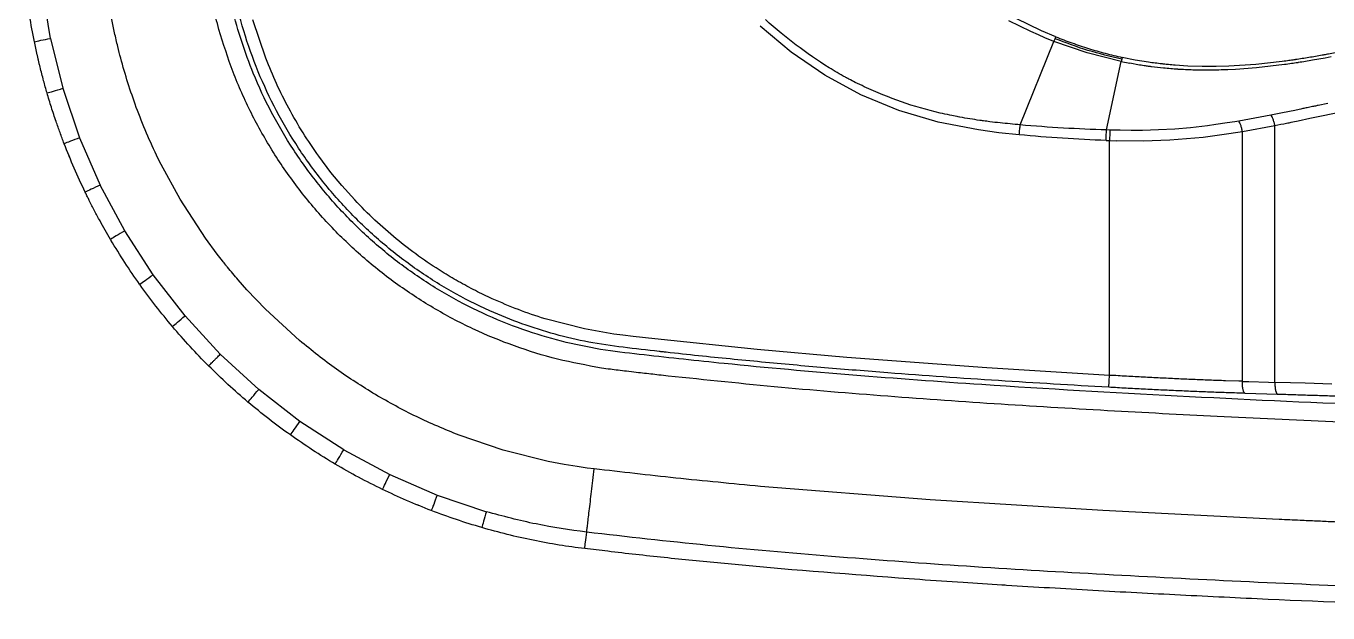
# Model space of a CAD drawing. Extents: x -51 to 27, y -13 to 136.
# Drawn here: x -49.68 to -34.31, y 5.97 to 12.9 of the extents above; entities that cross this region are included whole.
import ezdxf

# ---------------------------------------------------------------- set-up
doc = ezdxf.new("R2010")
doc.units = 0
doc.header["$MEASUREMENT"] = 0
doc.layers.add('GEOMETRY', color=2, linetype='Continuous', lineweight=25)

# ---------------------------------------------------------------- blocks, each defined once
blk = doc.blocks.new('2026 MONTERREY-BLOOM')
at = {"layer": 'GEOMETRY'}
for p, q in [((-37.709, -70.957), (-37.805, -70.364)), ((-35.168, -71.192), (-35.319, -70.739)), ((-28.963, -71.118), (-29.331, -70.812)), ((-26.135, -70.876), (-26.395, -70.749)), ((-26.008, -70.866), (-26.309, -70.721)), ((-25.839, -70.938), (-26.008, -70.866)), ((-37.709, -70.957), (-37.563, -71.547)), ((-28.907, -71.036), (-29.083, -70.896)), ((-26.26, -71.979), (-25.861, -70.992)), ((-26.044, -70.916), (-26.135, -70.876)), ((-25.968, -70.949), (-26.044, -70.916)), ((-25.861, -70.992), (-25.968, -70.949)), ((-25.861, -70.992), (-25.849, -70.961)), ((-25.471, -71.128), (-25.861, -70.992)), ((-25.849, -70.961), (-25.839, -70.938)), ((-28.565, -71.391), (-28.963, -71.118)), ((-25.067, -71.231), (-25.471, -71.128)), ((-22.588, -71.176), (-22.658, -71.189)), ((-25.241, -72.039), (-25.067, -71.231)), ((-25.061, -71.203), (-25.067, -71.231)), ((-25.067, -71.231), (-24.967, -71.251)), ((-25.056, -71.182), (-25.061, -71.203)), ((-24.901, -71.213), (-25.056, -71.182)), ((-24.851, -71.272), (-24.967, -71.251)), ((-24.744, -71.239), (-24.901, -71.213)), ((-24.279, -71.284), (-24.429, -71.274)), ((-24.112, -71.289), (-24.279, -71.284)), ((-23.945, -71.289), (-24.112, -71.289)), ((-23.796, -71.285), (-23.945, -71.289)), ((-23.716, -71.323), (-23.81, -71.328)), ((-23.479, -71.265), (-23.796, -71.285)), ((-23.469, -71.305), (-23.716, -71.323)), ((-23.165, -71.23), (-23.479, -71.265)), ((-23.14, -71.267), (-23.469, -71.305)), ((-22.658, -71.189), (-22.808, -71.216)), ((-28.141, -71.623), (-28.565, -71.391)), ((-37.563, -71.547), (-37.366, -72.131)), ((-27.694, -71.808), (-28.141, -71.623)), ((-22.626, -71.726), (-22.74, -71.749)), ((-27.229, -71.946), (-27.694, -71.808)), ((-23.725, -71.941), (-23.815, -71.955)), ((-23.68, -71.933), (-23.725, -71.941)), ((-23.3, -71.864), (-23.68, -71.933)), ((-23.161, -71.836), (-23.3, -71.864)), ((-23.019, -71.807), (-23.161, -71.836)), ((-22.839, -71.905), (-22.976, -71.934)), ((-22.703, -71.876), (-22.839, -71.905)), ((-22.433, -71.82), (-22.703, -71.876)), ((-26.753, -72.039), (-27.229, -71.946)), ((-26.512, -72.071), (-26.753, -72.039)), ((-26.271, -72.096), (-26.512, -72.071)), ((-25.202, -72.04), (-25.241, -72.039)), ((-25.081, -72.043), (-25.202, -72.04)), ((-24.949, -72.044), (-25.081, -72.043)), ((-24.868, -72.045), (-24.949, -72.044)), ((-24.817, -72.044), (-24.868, -72.045)), ((-24.626, -72.039), (-24.817, -72.044)), ((-24.433, -72.029), (-24.626, -72.039)), ((-24.248, -72.013), (-24.433, -72.029)), ((-24.05, -71.99), (-24.248, -72.013)), ((-23.879, -72.098), (-24.1, -72.127)), ((-23.951, -71.976), (-24.05, -71.99)), ((-23.815, -71.955), (-23.951, -71.976)), ((-23.636, -72.06), (-23.879, -72.098)), ((-23.253, -71.99), (-23.636, -72.06)), ((-23.636, -75.008), (-23.636, -72.06)), ((-23.253, -75.02), (-23.253, -71.99)), ((-37.366, -72.131), (-37.124, -72.689)), ((-25.245, -72.163), (-25.206, -72.164)), ((-25.206, -74.937), (-25.206, -72.164)), ((-25.206, -72.164), (-25.122, -72.166)), ((-24.809, -72.17), (-25.122, -72.166)), ((-24.495, -72.16), (-24.809, -72.17)), ((-24.1, -72.127), (-24.495, -72.16)), ((-37.488, -72.349), (-37.494, -72.335)), ((-37.483, -72.361), (-37.488, -72.349)), ((-36.405, -72.445), (-36.441, -72.373)), ((-34.398, -72.541), (-34.542, -72.35)), ((-36.18, -72.858), (-36.405, -72.445)), ((-34.27, -72.696), (-34.398, -72.541)), ((-36.834, -73.231), (-37.124, -72.689)), ((-34.117, -72.866), (-34.27, -72.696)), ((-35.88, -73.318), (-36.18, -72.858)), ((-36.498, -73.748), (-36.834, -73.231)), ((-35.741, -73.506), (-35.88, -73.318)), ((-37.002, -73.331), (-36.997, -73.339)), ((-36.121, -74.234), (-36.498, -73.748)), ((-36.658, -73.861), (-36.653, -73.868)), ((-35.39, -73.926), (-35.494, -73.809)), ((-35.172, -74.155), (-35.39, -73.926)), ((-35.705, -74.687), (-36.121, -74.234)), ((-34.768, -74.527), (-35.172, -74.155)), ((-31.405, -74.389), (-31.871, -74.269)), ((-31.059, -74.449), (-31.405, -74.389)), ((-30.951, -74.463), (-31.059, -74.449)), ((-30.828, -74.477), (-30.951, -74.463)), ((-30.574, -74.507), (-30.828, -74.477)), ((-29.366, -74.633), (-30.574, -74.507)), ((-35.251, -75.104), (-35.705, -74.687)), ((-28.307, -74.727), (-29.366, -74.633)), ((-26.652, -74.849), (-28.307, -74.727)), ((-25.206, -74.937), (-26.652, -74.849)), ((-23.677, -75.007), (-23.834, -75.001)), ((-23.636, -75.008), (-23.561, -75.01)), ((-23.561, -75.01), (-23.328, -75.018)), ((-23.328, -75.018), (-23.253, -75.02)), ((-34.765, -75.482), (-35.251, -75.104)), ((-23.22, -75.162), (-23.604, -75.15)), ((-23.069, -75.026), (-23.253, -75.02)), ((-22.896, -75.031), (-23.069, -75.026)), ((-22.582, -75.041), (-22.896, -75.031)), ((-34.248, -75.817), (-34.765, -75.482)), ((-32.365, -75.821), (-32.884, -75.645)), ((-34.248, -75.817), (-33.705, -76.109)), ((-31.833, -75.954), (-32.365, -75.821)), ((-31.645, -75.99), (-31.833, -75.954)), ((-31.491, -76.015), (-31.645, -75.99)), ((-31.373, -76.032), (-31.491, -76.015)), ((-31.289, -76.042), (-31.373, -76.032)), ((-33.705, -76.109), (-33.143, -76.352)), ((-27.325, -76.408), (-29.326, -76.248)), ((-33.143, -76.352), (-32.563, -76.548)), ((-33.364, -76.473), (-33.376, -76.468)), ((-33.35, -76.479), (-33.364, -76.473)), ((-25.283, -76.535), (-27.325, -76.408)), ((-23.201, -76.64), (-25.283, -76.535))]:
    blk.add_line(p, q, dxfattribs=at)
for points, knots in [([(-19.803, -75.376), (-20.573, -75.349), (-22.107, -75.294), (-24.41, -75.186), (-26.452, -75.069), (-28.236, -74.939), (-29.41, -74.834), (-30.231, -74.749), (-30.697, -74.696), (-31.162, -74.645), (-31.622, -74.554), (-32.088, -74.419), (-32.552, -74.237), (-33.007, -74.006), (-33.438, -73.733), (-33.841, -73.421), (-34.212, -73.071), (-34.549, -72.688), (-34.848, -72.275), (-35.107, -71.835), (-35.307, -71.406), (-35.457, -70.996), (-35.566, -70.611), (-35.646, -70.224), (-35.695, -69.825), (-35.741, -69.423), (-35.838, -68.516), (-35.959, -67.183), (-36.084, -65.416), (-36.197, -63.463), (-36.301, -61.258), (-36.394, -58.796), (-36.468, -56.328), (-36.527, -53.85), (-36.577, -51.038), (-36.616, -47.895), (-36.637, -44.561), (-36.642, -42.225), (-36.643, -40.887), (-36.643, -40.406), (-36.643, -39.926), (-36.643, -39.452), (-36.643, -39.139), (-36.643, -38.985)], [0, 0, 0, 0, 0.0467709, 0.0932958, 0.1400933, 0.1710351, 0.2019709, 0.2116866, 0.2211975, 0.2304811, 0.2400742, 0.2496538, 0.2599664, 0.2702825, 0.2805986, 0.2909143, 0.3012298, 0.311545, 0.3218607, 0.3321766, 0.3424925, 0.3505825, 0.3586781, 0.3667695, 0.3746051, 0.3831066, 0.3913525, 0.429977, 0.4644608, 0.4989699, 0.5488683, 0.598565, 0.6486664, 0.6988989, 0.7491594, 0.8195402, 0.8898842, 0.9517621, 0.9614858, 0.9712096, 0.9809334, 0.9906576, 1, 1, 1, 1]), ([(-30.523, -74.655), (-30.666, -74.64), (-30.943, -74.609), (-31.356, -74.55), (-31.754, -74.456), (-32.145, -74.333), (-32.556, -74.167), (-32.983, -73.951), (-33.415, -73.676), (-33.818, -73.361), (-34.19, -73.008), (-34.525, -72.622), (-34.822, -72.205), (-35.077, -71.761), (-35.289, -71.294), (-35.454, -70.809), (-35.574, -70.312), (-35.637, -69.805), (-35.736, -68.927), (-35.857, -67.673), (-35.982, -66.044), (-36.084, -64.413), (-36.17, -62.781), (-36.218, -61.693), (-36.242, -61.149)], [0, 0, 0, 0, 0.026258, 0.051251, 0.076249, 0.101243, 0.126236, 0.157471, 0.188706, 0.219945, 0.251183, 0.282414, 0.31364, 0.344867, 0.3761, 0.407343, 0.438702, 0.46966, 0.500856, 0.600698, 0.700533, 0.800357, 0.900182, 1, 1, 1, 1]), ([(-35.722, -70.851), (-35.746, -70.76), (-35.794, -70.578), (-35.836, -70.369), (-35.86, -70.227), (-35.871, -70.156), (-35.881, -70.086), (-35.889, -70.021), (-35.897, -69.951), (-35.903, -69.904), (-35.906, -69.877)], [0, 0, 0, 0, 0.285114, 0.569873, 0.644011, 0.71791, 0.787579, 0.85814, 0.917489, 1, 1, 1, 1]), ([(-37.9, -70.996), (-37.92, -70.894), (-37.959, -70.691), (-37.986, -70.487), (-37.999, -70.387)], [0, 0, 0, 0, 0.507001, 1, 1, 1, 1]), ([(-36.881, -71.19), (-36.893, -71.145), (-36.919, -71.045), (-36.953, -70.894), (-36.986, -70.735), (-37.014, -70.581), (-37.037, -70.427), (-37.051, -70.325), (-37.057, -70.274)], [0, 0, 0, 0, 0.149401, 0.331052, 0.500007, 0.669289, 0.834031, 1, 1, 1, 1]), ([(-31.204, -74.851), (-31.378, -74.819), (-31.726, -74.755), (-32.234, -74.597), (-32.726, -74.395), (-33.196, -74.146), (-33.641, -73.854), (-34.055, -73.521), (-34.437, -73.15), (-34.781, -72.744), (-35.085, -72.308), (-35.345, -71.844), (-35.563, -71.359), (-35.669, -71.02), (-35.722, -70.851)], [0, 0, 0, 0, 0.083293, 0.166626, 0.249922, 0.333247, 0.416617, 0.499939, 0.583259, 0.666624, 0.749951, 0.833267, 0.916643, 1, 1, 1, 1]), ([(-29.083, -70.896), (-29.114, -70.87), (-29.177, -70.818), (-29.238, -70.763), (-29.268, -70.736)], [0, 0, 0, 0, 0.499883, 1, 1, 1, 1]), ([(-37.9, -70.996), (-37.878, -70.991), (-37.833, -70.982), (-37.75, -70.965), (-37.709, -70.957)], [0, 0, 0, 0, 0.50003, 1, 1, 1, 1]), ([(-37.867, -71.15), (-37.873, -71.124), (-37.884, -71.073), (-37.895, -71.022), (-37.9, -70.996)], [0, 0, 0, 0, 0.500097, 1, 1, 1, 1]), ([(-25.061, -71.203), (-25.195, -71.171), (-25.462, -71.107), (-25.72, -71.01), (-25.849, -70.961)], [0, 0, 0, 0, 0.499966, 1, 1, 1, 1]), ([(-25.839, -70.938), (-25.776, -70.963), (-25.649, -71.013), (-25.518, -71.055), (-25.453, -71.076)], [0, 0, 0, 0, 0.496035, 1, 1, 1, 1]), ([(-37.851, -71.223), (-37.853, -71.21), (-37.859, -71.186), (-37.865, -71.162), (-37.867, -71.15)], [0, 0, 0, 0, 0.500041, 1, 1, 1, 1]), ([(-28.101, -71.528), (-28.137, -71.511), (-28.198, -71.482), (-28.265, -71.447), (-28.299, -71.429), (-28.308, -71.424), (-28.311, -71.422), (-28.316, -71.42), (-28.386, -71.382), (-28.591, -71.264), (-28.779, -71.128), (-28.907, -71.036)], [0, 0, 0, 0, 0.1250267, 0.2155717, 0.2398225, 0.2466914, 0.2488117, 0.2500557, 0.2650971, 0.5000926, 1, 1, 1, 1]), ([(-25.453, -71.076), (-25.387, -71.096), (-25.256, -71.136), (-25.123, -71.166), (-25.056, -71.182)], [0, 0, 0, 0, 0.498707, 1, 1, 1, 1]), ([(-22.541, -71.127), (-22.567, -71.132), (-22.611, -71.141), (-22.661, -71.15), (-22.686, -71.155), (-22.693, -71.156), (-22.747, -71.166), (-22.8, -71.175), (-22.852, -71.184)], [0, 0, 0, 0, 0.250005, 0.429069, 0.478052, 0.492407, 0.500004, 1, 1, 1, 1]), ([(-37.833, -71.295), (-37.836, -71.283), (-37.842, -71.259), (-37.848, -71.235), (-37.851, -71.223)], [0, 0, 0, 0, 0.500035, 1, 1, 1, 1]), ([(-37.791, -71.457), (-37.798, -71.43), (-37.813, -71.376), (-37.826, -71.322), (-37.833, -71.295)], [0, 0, 0, 0, 0.500051, 1, 1, 1, 1]), ([(-36.697, -71.772), (-36.731, -71.676), (-36.799, -71.484), (-36.854, -71.288), (-36.881, -71.19)], [0, 0, 0, 0, 0.499999, 1, 1, 1, 1]), ([(-34.897, -71.782), (-34.947, -71.686), (-35.046, -71.494), (-35.127, -71.293), (-35.168, -71.192)], [0, 0, 0, 0, 0.499927, 1, 1, 1, 1]), ([(-24.568, -71.308), (-24.616, -71.303), (-24.664, -71.298), (-24.718, -71.291), (-24.741, -71.288), (-24.787, -71.281), (-24.827, -71.275), (-24.851, -71.272)], [0, 0, 0, 0, 0.499993, 0.50896, 0.574012, 0.749997, 1, 1, 1, 1]), ([(-24.429, -71.274), (-24.455, -71.272), (-24.501, -71.268), (-24.551, -71.263), (-24.576, -71.26), (-24.584, -71.259), (-24.639, -71.253), (-24.692, -71.246), (-24.744, -71.239)], [0, 0, 0, 0, 0.250004, 0.429552, 0.478419, 0.492624, 0.50001, 1, 1, 1, 1]), ([(-24.221, -71.331), (-24.279, -71.328), (-24.339, -71.326), (-24.425, -71.321), (-24.483, -71.316), (-24.54, -71.311), (-24.568, -71.308)], [0, 0, 0, 0, 0.499993, 0.512632, 0.749996, 1, 1, 1, 1]), ([(-23.81, -71.328), (-23.879, -71.33), (-24.016, -71.335), (-24.153, -71.332), (-24.221, -71.331)], [0, 0, 0, 0, 0.500001, 1, 1, 1, 1]), ([(-22.852, -71.184), (-22.904, -71.192), (-22.956, -71.2), (-23.008, -71.208), (-23.008, -71.208), (-23.008, -71.208), (-23.01, -71.209), (-23.017, -71.21), (-23.042, -71.213), (-23.093, -71.221), (-23.138, -71.227), (-23.165, -71.23)], [0, 0, 0, 0, 0.499997, 0.500037, 0.500338, 0.50116, 0.504252, 0.516219, 0.563294, 0.749999, 1, 1, 1, 1]), ([(-22.808, -71.216), (-22.863, -71.225), (-22.922, -71.235), (-23.005, -71.248), (-23.06, -71.256), (-23.113, -71.263), (-23.14, -71.267)], [0, 0, 0, 0, 0.499998, 0.526481, 0.749999, 1, 1, 1, 1]), ([(-37.751, -71.602), (-37.757, -71.578), (-37.771, -71.53), (-37.785, -71.481), (-37.791, -71.457)], [0, 0, 0, 0, 0.500008, 1, 1, 1, 1]), ([(-37.751, -71.602), (-37.729, -71.596), (-37.685, -71.583), (-37.604, -71.559), (-37.563, -71.547)], [0, 0, 0, 0, 0.50003, 1, 1, 1, 1]), ([(-37.644, -71.938), (-37.663, -71.883), (-37.7, -71.771), (-37.734, -71.658), (-37.751, -71.602)], [0, 0, 0, 0, 0.49988, 1, 1, 1, 1]), ([(-27.206, -71.839), (-27.36, -71.799), (-27.666, -71.719), (-27.956, -71.592), (-28.101, -71.528)], [0, 0, 0, 0, 0.500011, 1, 1, 1, 1]), ([(-36.441, -72.373), (-36.487, -72.275), (-36.58, -72.077), (-36.658, -71.874), (-36.697, -71.772)], [0, 0, 0, 0, 0.5, 1, 1, 1, 1]), ([(-34.542, -72.35), (-34.606, -72.258), (-34.733, -72.074), (-34.842, -71.88), (-34.897, -71.782)], [0, 0, 0, 0, 0.499971, 1, 1, 1, 1]), ([(-22.873, -71.777), (-22.881, -71.778), (-22.906, -71.783), (-22.954, -71.793), (-22.995, -71.802), (-23.019, -71.807)], [0, 0, 0, 0, 0.16679, 0.500002, 1, 1, 1, 1]), ([(-22.74, -71.749), (-22.748, -71.751), (-22.77, -71.755), (-22.814, -71.765), (-22.851, -71.772), (-22.873, -71.777)], [0, 0, 0, 0, 0.1668054, 0.4999969, 1, 1, 1, 1]), ([(-37.549, -72.201), (-37.565, -72.157), (-37.598, -72.07), (-37.629, -71.982), (-37.644, -71.938)], [0, 0, 0, 0, 0.4998283, 1, 1, 1, 1]), ([(-26.737, -71.926), (-26.815, -71.914), (-26.895, -71.902), (-26.985, -71.885), (-27.024, -71.878), (-27.101, -71.862), (-27.168, -71.847), (-27.206, -71.839)], [0, 0, 0, 0, 0.499987, 0.507941, 0.571764, 0.749995, 1, 1, 1, 1]), ([(-26.26, -71.979), (-26.339, -71.971), (-26.459, -71.96), (-26.603, -71.944), (-26.683, -71.933), (-26.722, -71.928), (-26.737, -71.926)], [0, 0, 0, 0, 0.499999, 0.749999, 0.910092, 1, 1, 1, 1]), ([(-23.636, -72.06), (-23.639, -72.046), (-23.644, -72.019), (-23.655, -71.982), (-23.667, -71.951), (-23.676, -71.939), (-23.68, -71.933)], [0, 0, 0, 0, 0.25, 0.499999, 0.750011, 1, 1, 1, 1]), ([(-23.253, -71.99), (-23.255, -71.977), (-23.261, -71.949), (-23.273, -71.912), (-23.286, -71.882), (-23.295, -71.87), (-23.3, -71.864)], [0, 0, 0, 0, 0.249994, 0.500001, 0.749999, 1, 1, 1, 1]), ([(-22.976, -71.934), (-23.005, -71.94), (-23.051, -71.949), (-23.143, -71.968), (-23.206, -71.981), (-23.253, -71.99)], [0, 0, 0, 0, 0.316187, 0.5000002, 1, 1, 1, 1]), ([(-26.271, -72.096), (-26.27, -72.084), (-26.268, -72.061), (-26.265, -72.028), (-26.262, -71.999), (-26.26, -71.986), (-26.26, -71.979)], [0, 0, 0, 0, 0.249995, 0.5, 0.750005, 1, 1, 1, 1]), ([(-25.245, -72.163), (-25.417, -72.156), (-25.759, -72.141), (-26.101, -72.111), (-26.271, -72.096)], [0, 0, 0, 0, 0.500833, 1, 1, 1, 1]), ([(-25.241, -72.039), (-25.411, -72.033), (-25.751, -72.02), (-26.09, -71.993), (-26.26, -71.979)], [0, 0, 0, 0, 0.498695, 1, 1, 1, 1]), ([(-37.366, -72.131), (-37.406, -72.146), (-37.484, -72.176), (-37.527, -72.193), (-37.549, -72.201)], [0, 0, 0, 0, 0.49997, 1, 1, 1, 1]), ([(-37.3, -72.774), (-37.345, -72.68), (-37.433, -72.491), (-37.51, -72.298), (-37.549, -72.201)], [0, 0, 0, 0, 0.499927, 1, 1, 1, 1]), ([(-37.124, -72.689), (-37.162, -72.707), (-37.238, -72.744), (-37.28, -72.764), (-37.3, -72.774)], [0, 0, 0, 0, 0.49997, 1, 1, 1, 1]), ([(-37.296, -72.784), (-37.296, -72.782), (-37.298, -72.779), (-37.3, -72.775), (-37.3, -72.774)], [0, 0, 0, 0, 0.5, 1, 1, 1, 1]), ([(-37.274, -72.828), (-37.277, -72.821), (-37.285, -72.806), (-37.292, -72.791), (-37.296, -72.784)], [0, 0, 0, 0, 0.5, 1, 1, 1, 1]), ([(-37.252, -72.872), (-37.255, -72.865), (-37.263, -72.85), (-37.27, -72.836), (-37.274, -72.828)], [0, 0, 0, 0, 0.5, 1, 1, 1, 1]), ([(-33.629, -73.324), (-33.714, -73.251), (-33.884, -73.107), (-34.04, -72.947), (-34.117, -72.866)], [0, 0, 0, 0, 0.50001, 1, 1, 1, 1]), ([(-37.125, -73.113), (-37.147, -73.074), (-37.19, -72.994), (-37.231, -72.913), (-37.252, -72.872)], [0, 0, 0, 0, 0.500002, 1, 1, 1, 1]), ([(-37.002, -73.331), (-37.023, -73.295), (-37.065, -73.223), (-37.105, -73.15), (-37.125, -73.113)], [0, 0, 0, 0, 0.500003, 1, 1, 1, 1]), ([(-36.834, -73.231), (-36.87, -73.253), (-36.943, -73.296), (-36.982, -73.319), (-37.002, -73.331)], [0, 0, 0, 0, 0.49997, 1, 1, 1, 1]), ([(-33.086, -73.714), (-33.179, -73.654), (-33.367, -73.532), (-33.542, -73.393), (-33.629, -73.324)], [0, 0, 0, 0, 0.500017, 1, 1, 1, 1]), ([(-36.658, -73.861), (-36.717, -73.776), (-36.835, -73.605), (-36.943, -73.428), (-36.997, -73.339)], [0, 0, 0, 0, 0.500006, 1, 1, 1, 1]), ([(-35.494, -73.809), (-35.537, -73.76), (-35.586, -73.702), (-35.647, -73.626), (-35.688, -73.575), (-35.721, -73.532), (-35.741, -73.506)], [0, 0, 0, 0, 0.499993, 0.583695, 0.750001, 1, 1, 1, 1]), ([(-36.658, -73.861), (-36.639, -73.848), (-36.602, -73.821), (-36.533, -73.772), (-36.499, -73.748)], [0, 0, 0, 0, 0.50003, 1, 1, 1, 1]), ([(-32.493, -74.033), (-32.526, -74.017), (-32.593, -73.986), (-32.694, -73.936), (-32.794, -73.884), (-32.894, -73.829), (-32.991, -73.773), (-33.054, -73.734), (-33.086, -73.714)], [0, 0, 0, 0, 0.165766, 0.329338, 0.499999, 0.670122, 0.83334, 1, 1, 1, 1]), ([(-36.271, -74.36), (-36.337, -74.28), (-36.469, -74.12), (-36.592, -73.952), (-36.653, -73.868)], [0, 0, 0, 0, 0.500002, 1, 1, 1, 1]), ([(-31.871, -74.269), (-31.977, -74.235), (-32.187, -74.166), (-32.391, -74.077), (-32.493, -74.033)], [0, 0, 0, 0, 0.4999632, 1, 1, 1, 1]), ([(-36.271, -74.36), (-36.253, -74.345), (-36.218, -74.316), (-36.154, -74.261), (-36.121, -74.234)], [0, 0, 0, 0, 0.50003, 1, 1, 1, 1]), ([(-35.843, -74.826), (-35.916, -74.75), (-36.064, -74.6), (-36.202, -74.44), (-36.271, -74.36)], [0, 0, 0, 0, 0.499995, 1, 1, 1, 1]), ([(-33.874, -75.164), (-34.029, -75.067), (-34.341, -74.874), (-34.625, -74.643), (-34.768, -74.527)], [0, 0, 0, 0, 0.499999, 1, 1, 1, 1]), ([(-35.843, -74.826), (-35.839, -74.822), (-35.831, -74.814), (-35.817, -74.8), (-35.798, -74.781), (-35.774, -74.756), (-35.744, -74.726), (-35.718, -74.701), (-35.705, -74.687)], [0, 0, 0, 0, 0.120784, 0.259925, 0.417419, 0.593258, 0.787443, 1, 1, 1, 1]), ([(-30.439, -74.665), (-30.453, -74.663), (-30.481, -74.66), (-30.509, -74.657), (-30.523, -74.655)], [0, 0, 0, 0, 0.498403, 1, 1, 1, 1]), ([(-25.214, -75.078), (-25.648, -75.053), (-26.519, -75.002), (-27.513, -74.932), (-28.196, -74.878), (-28.569, -74.847), (-28.942, -74.815), (-29.314, -74.78), (-29.685, -74.744), (-30.061, -74.706), (-30.312, -74.679), (-30.439, -74.665)], [0, 0, 0, 0, 0.249238, 0.498876, 0.570233, 0.641575, 0.712889, 0.784165, 0.855403, 0.926609, 1, 1, 1, 1]), ([(-35.378, -75.254), (-35.457, -75.185), (-35.617, -75.047), (-35.767, -74.9), (-35.843, -74.826)], [0, 0, 0, 0, 0.500005, 1, 1, 1, 1]), ([(-30.501, -74.936), (-30.533, -74.932), (-30.598, -74.925), (-30.695, -74.914), (-30.799, -74.902), (-30.903, -74.89), (-31.005, -74.878), (-31.103, -74.866), (-31.169, -74.856), (-31.204, -74.851)], [0, 0, 0, 0, 0.1376, 0.276093, 0.415479, 0.581846, 0.718217, 0.851531, 1, 1, 1, 1]), ([(-19.811, -75.593), (-20.265, -75.577), (-21.156, -75.545), (-22.503, -75.49), (-23.828, -75.429), (-25.161, -75.36), (-26.486, -75.281), (-27.825, -75.187), (-29.164, -75.077), (-30.055, -74.983), (-30.501, -74.936)], [0, 0, 0, 0, 0.12734, 0.249706, 0.377586, 0.498566, 0.623763, 0.749122, 0.874577, 1, 1, 1, 1]), ([(-25.214, -75.078), (-25.213, -75.075), (-25.213, -75.069), (-25.211, -75.036), (-25.209, -74.991), (-25.207, -74.955), (-25.206, -74.937)], [0, 0, 0, 0, 0.249988, 0.500002, 0.749985, 1, 1, 1, 1]), ([(-24.805, -74.959), (-24.871, -74.955), (-25.005, -74.948), (-25.138, -74.94), (-25.206, -74.937)], [0, 0, 0, 0, 0.4970585, 1, 1, 1, 1]), ([(-24.413, -74.978), (-24.478, -74.975), (-24.608, -74.969), (-24.739, -74.962), (-24.805, -74.959)], [0, 0, 0, 0, 0.498684, 1, 1, 1, 1]), ([(-24.026, -74.994), (-24.09, -74.992), (-24.218, -74.987), (-24.348, -74.981), (-24.413, -74.978)], [0, 0, 0, 0, 0.500905, 1, 1, 1, 1]), ([(-23.834, -75.001), (-23.866, -75), (-23.93, -74.998), (-23.994, -74.996), (-24.026, -74.994)], [0, 0, 0, 0, 0.501138, 1, 1, 1, 1]), ([(-23.636, -75.008), (-23.643, -75.008), (-23.657, -75.007), (-23.67, -75.007), (-23.677, -75.007)], [0, 0, 0, 0, 0.497261, 1, 1, 1, 1]), ([(-35.378, -75.254), (-35.363, -75.236), (-35.333, -75.201), (-35.279, -75.137), (-35.251, -75.104)], [0, 0, 0, 0, 0.50003, 1, 1, 1, 1]), ([(-32.884, -75.645), (-33.054, -75.575), (-33.394, -75.435), (-33.714, -75.255), (-33.874, -75.164)], [0, 0, 0, 0, 0.4999993, 1, 1, 1, 1]), ([(-24.399, -75.12), (-24.432, -75.118), (-24.5, -75.115), (-24.567, -75.112), (-24.601, -75.111)], [0, 0, 0, 0, 0.5, 1, 1, 1, 1]), ([(-24.198, -75.128), (-24.231, -75.127), (-24.298, -75.124), (-24.365, -75.121), (-24.399, -75.12)], [0, 0, 0, 0, 0.5000001, 1, 1, 1, 1]), ([(-23.604, -75.15), (-23.637, -75.149), (-23.703, -75.146), (-23.769, -75.144), (-23.802, -75.143)], [0, 0, 0, 0, 0.499743, 1, 1, 1, 1]), ([(-23.031, -75.168), (-23.062, -75.167), (-23.125, -75.165), (-23.188, -75.163), (-23.22, -75.162)], [0, 0, 0, 0, 0.499794, 1, 1, 1, 1]), ([(-34.878, -75.641), (-34.963, -75.579), (-35.134, -75.455), (-35.296, -75.321), (-35.378, -75.254)], [0, 0, 0, 0, 0.499998, 1, 1, 1, 1]), ([(-34.878, -75.641), (-34.865, -75.623), (-34.838, -75.585), (-34.789, -75.516), (-34.765, -75.482)], [0, 0, 0, 0, 0.50003, 1, 1, 1, 1]), ([(-34.348, -75.986), (-34.438, -75.931), (-34.618, -75.822), (-34.791, -75.701), (-34.878, -75.641)], [0, 0, 0, 0, 0.499993, 1, 1, 1, 1]), ([(-34.348, -75.986), (-34.336, -75.966), (-34.313, -75.927), (-34.27, -75.854), (-34.248, -75.818)], [0, 0, 0, 0, 0.50003, 1, 1, 1, 1]), ([(-33.79, -76.285), (-33.885, -76.238), (-34.074, -76.144), (-34.256, -76.038), (-34.348, -75.986)], [0, 0, 0, 0, 0.499994, 1, 1, 1, 1]), ([(-31.379, -76.79), (-31.378, -76.781), (-31.376, -76.764), (-31.369, -76.71), (-31.36, -76.635), (-31.349, -76.541), (-31.336, -76.431), (-31.321, -76.309), (-31.305, -76.178), (-31.294, -76.087), (-31.289, -76.042)], [0, 0, 0, 0, 0.125, 0.25, 0.375, 0.5, 0.625, 0.75, 0.875, 1, 1, 1, 1]), ([(-29.326, -76.248), (-29.66, -76.217), (-30.315, -76.155), (-30.969, -76.079), (-31.289, -76.042)], [0, 0, 0, 0, 0.510091, 1, 1, 1, 1]), ([(-33.79, -76.285), (-33.78, -76.264), (-33.76, -76.223), (-33.724, -76.147), (-33.705, -76.109)], [0, 0, 0, 0, 0.50003, 1, 1, 1, 1]), ([(-33.214, -76.534), (-33.311, -76.496), (-33.506, -76.418), (-33.695, -76.329), (-33.79, -76.285)], [0, 0, 0, 0, 0.500074, 1, 1, 1, 1]), ([(-33.143, -76.352), (-33.159, -76.391), (-33.189, -76.47), (-33.205, -76.513), (-33.214, -76.534)], [0, 0, 0, 0, 0.499987, 1, 1, 1, 1]), ([(-32.618, -76.735), (-32.718, -76.705), (-32.919, -76.644), (-33.115, -76.571), (-33.214, -76.534)], [0, 0, 0, 0, 0.500306, 1, 1, 1, 1]), ([(-32.563, -76.548), (-32.575, -76.588), (-32.599, -76.669), (-32.612, -76.713), (-32.618, -76.735)], [0, 0, 0, 0, 0.499987, 1, 1, 1, 1]), ([(-31.379, -76.79), (-31.579, -76.761), (-31.978, -76.705), (-32.368, -76.6), (-32.563, -76.548)], [0, 0, 0, 0, 0.5, 1, 1, 1, 1]), ([(-18.964, -76.8), (-19.039, -76.798), (-19.173, -76.793), (-19.356, -76.787), (-19.53, -76.782), (-19.742, -76.775), (-19.998, -76.767), (-20.362, -76.754), (-20.811, -76.738), (-21.253, -76.721), (-21.608, -76.707), (-21.867, -76.697), (-22.118, -76.687), (-22.354, -76.677), (-22.567, -76.668), (-22.764, -76.659), (-22.972, -76.65), (-23.119, -76.643), (-23.201, -76.64)], [0, 0, 0, 0, 0.052941, 0.095134, 0.129727, 0.176058, 0.244847, 0.310962, 0.434165, 0.562124, 0.624509, 0.68548, 0.745037, 0.802547, 0.852692, 0.895923, 0.941716, 1, 1, 1, 1]), ([(-32.011, -76.885), (-32.113, -76.863), (-32.317, -76.82), (-32.518, -76.763), (-32.618, -76.735)], [0, 0, 0, 0, 0.499755, 1, 1, 1, 1]), ([(-31.402, -76.984), (-31.399, -76.961), (-31.394, -76.915), (-31.384, -76.832), (-31.379, -76.79)], [0, 0, 0, 0, 0.500013, 1, 1, 1, 1]), ([(-17.195, -77.603), (-17.756, -77.588), (-18.876, -77.558), (-20.551, -77.502), (-22.211, -77.438), (-23.846, -77.365), (-25.436, -77.283), (-26.98, -77.19), (-28.476, -77.08), (-29.939, -76.953), (-30.902, -76.844), (-31.379, -76.79)], [0, 0, 0, 0, 0.118449, 0.236624, 0.353772, 0.469143, 0.582, 0.690009, 0.795464, 0.898682, 1, 1, 1, 1]), ([(-31.402, -76.984), (-31.503, -76.971), (-31.707, -76.944), (-31.909, -76.905), (-32.011, -76.885)], [0, 0, 0, 0, 0.493004, 1, 1, 1, 1]), ([(-27.445, -77.35), (-28.117, -77.3), (-28.9, -77.241), (-29.794, -77.157), (-30.129, -77.124), (-30.464, -77.09), (-30.798, -77.054), (-31.11, -77.018), (-31.311, -76.994), (-31.402, -76.984)], [0, 0, 0, 0, 0.5083985, 0.5931291, 0.6778518, 0.7625662, 0.8472734, 0.9310362, 1, 1, 1, 1]), ([(-25.401, -77.478), (-25.742, -77.459), (-26.1, -77.438), (-26.611, -77.406), (-26.952, -77.385), (-27.275, -77.362), (-27.445, -77.35)], [0, 0, 0, 0, 0.5, 0.5253808, 0.75, 1, 1, 1, 1]), ([(-24.369, -77.533), (-24.541, -77.524), (-24.885, -77.507), (-25.229, -77.488), (-25.401, -77.478)], [0, 0, 0, 0, 0.498855, 1, 1, 1, 1]), ([(-23.333, -77.583), (-23.506, -77.575), (-23.851, -77.559), (-24.196, -77.542), (-24.369, -77.533)], [0, 0, 0, 0, 0.499519, 1, 1, 1, 1]), ([(-19.113, -77.744), (-19.82, -77.721), (-21.227, -77.675), (-22.633, -77.614), (-23.333, -77.583)], [0, 0, 0, 0, 0.50242, 1, 1, 1, 1])]:
    blk.add_open_spline(points, degree=3, knots=knots, dxfattribs=at)
for points in [[(-25.245, -72.163), (-25.245, -72.15), (-25.244, -72.124), (-25.243, -72.089), (-25.242, -72.059), (-25.241, -72.045), (-25.241, -72.039)], [(-25.202, -72.04), (-25.202, -72.047), (-25.202, -72.06), (-25.203, -72.09), (-25.204, -72.125), (-25.205, -72.151), (-25.206, -72.164)], [(-23.604, -75.15), (-23.609, -75.147), (-23.618, -75.14), (-23.629, -75.107), (-23.636, -75.062), (-23.636, -75.026), (-23.636, -75.008)], [(-25.009, -75.09), (-25.043, -75.088), (-25.111, -75.084), (-25.179, -75.08), (-25.214, -75.078)], [(-24.805, -75.1), (-24.839, -75.099), (-24.907, -75.095), (-24.975, -75.091), (-25.009, -75.09)], [(-24.601, -75.111), (-24.635, -75.109), (-24.703, -75.106), (-24.771, -75.102), (-24.805, -75.1)], [(-23.999, -75.136), (-24.032, -75.135), (-24.098, -75.132), (-24.164, -75.13), (-24.198, -75.128)], [(-23.802, -75.143), (-23.835, -75.142), (-23.9, -75.14), (-23.966, -75.137), (-23.999, -75.136)], [(-23.253, -75.02), (-23.253, -75.038), (-23.252, -75.074), (-23.245, -75.119), (-23.234, -75.153), (-23.225, -75.159), (-23.22, -75.162)], [(-22.843, -75.174), (-22.874, -75.173), (-22.937, -75.171), (-22.999, -75.169), (-23.031, -75.168)], [(-22.654, -75.18), (-22.686, -75.179), (-22.749, -75.177), (-22.811, -75.175), (-22.843, -75.174)], [(-22.464, -75.186), (-22.496, -75.185), (-22.56, -75.183), (-22.623, -75.181), (-22.654, -75.18)]]:
    blk.add_open_spline(points, degree=3, dxfattribs=at)

msp = doc.modelspace()

# ---------------------------------------------------------------- block references
msp.add_blockref('2026 MONTERREY-BLOOM', (-11.682, 83.714))

doc.saveas('drawing.dxf')
